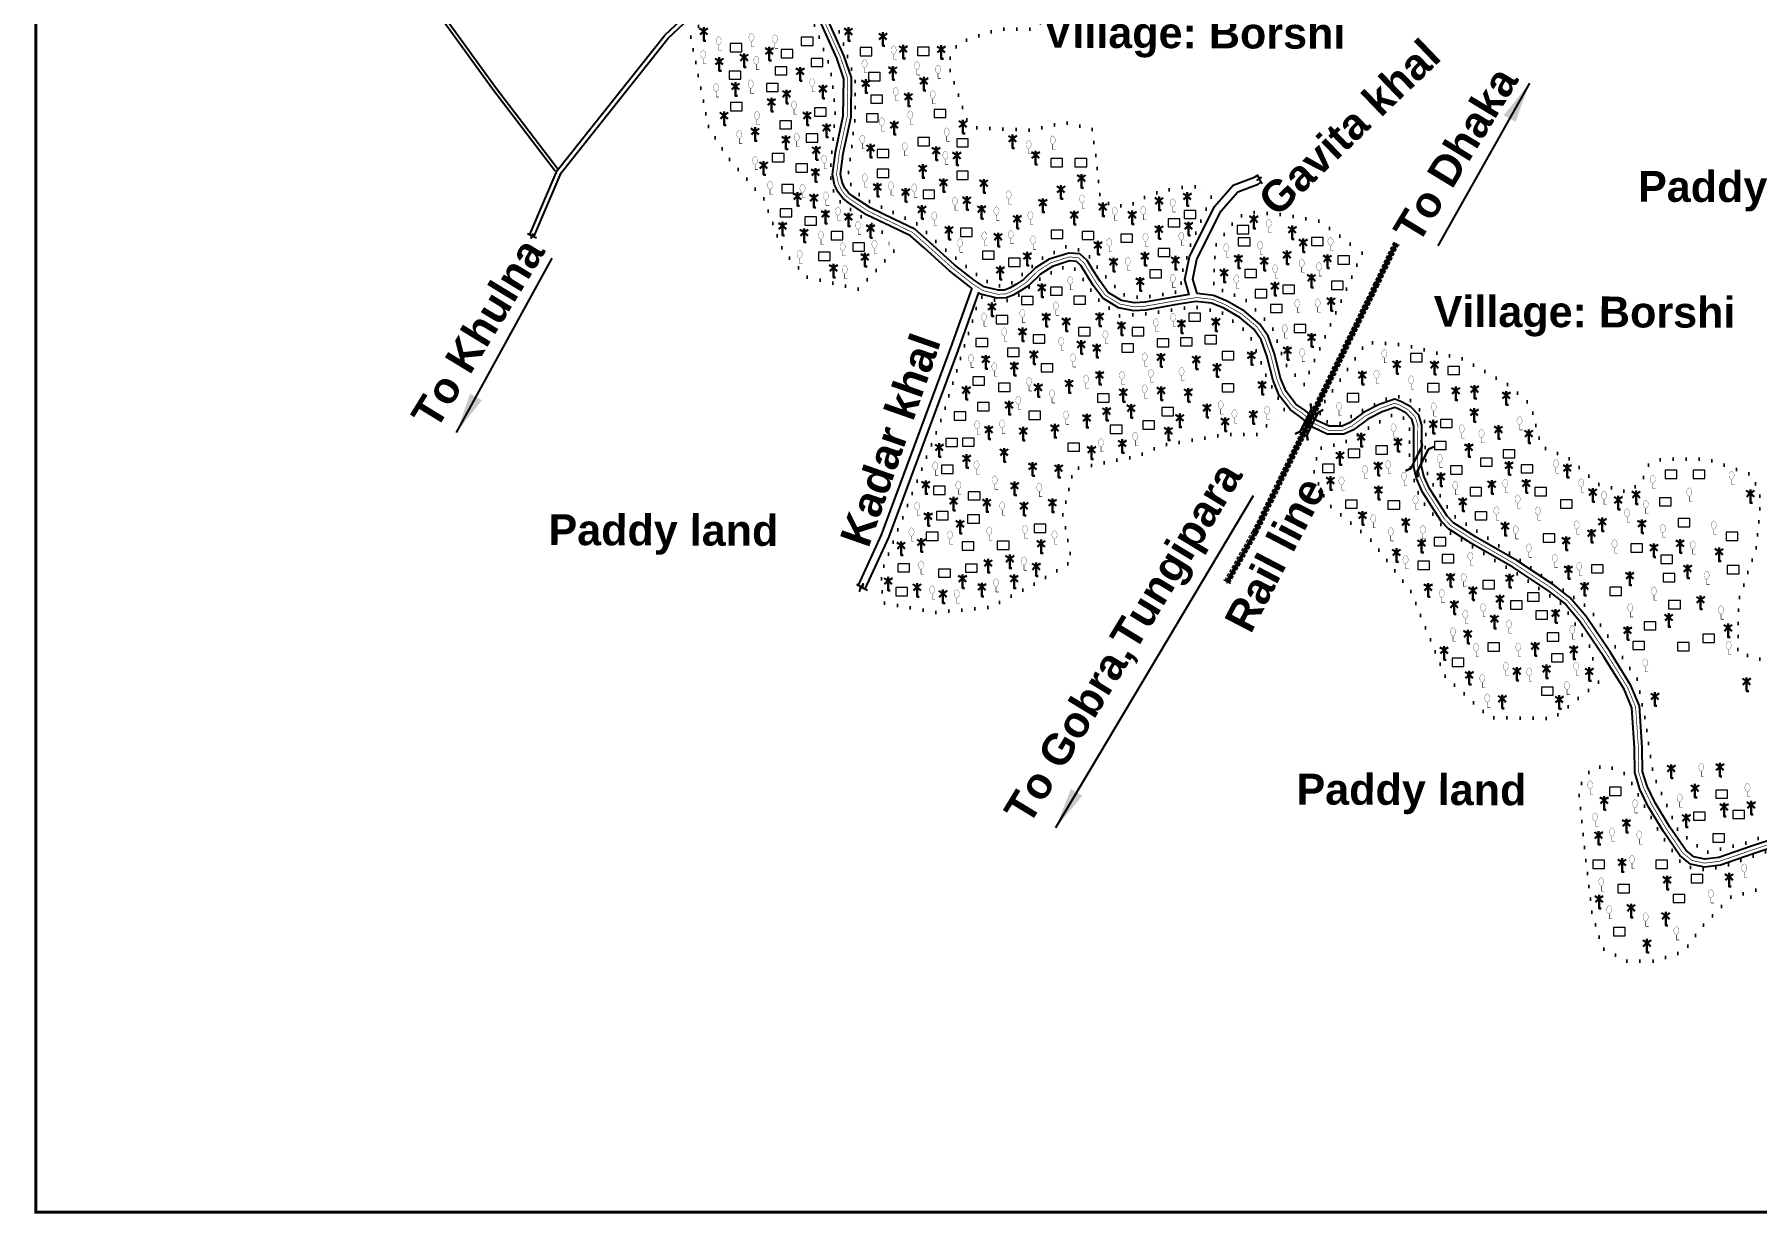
# Model space of a CAD drawing. Header units: millimetres. Extents: x 103 to 27816, y -170541 to -48.
# Drawn here: x 22781 to 25425, y -170541 to -168730 of the extents above; entities that cross this region are included whole.
import ezdxf

# ---------------------------------------------------------------- set-up
doc = ezdxf.new("R2010")
doc.units = ezdxf.units.MM
doc.header["$MEASUREMENT"] = 0
for name, pattern in [('CENTERX2', [4, 2.5, -0.5, 0.5, -0.5]), ('DASHED2', [0.375, 0.25, -0.125]), ('DOT2', [0.125, 0, -0.125]), ('HIDDENX2', [0.75, 0.5, -0.25])]:
    doc.linetypes.add(name, pattern=pattern)
for name, color, linetype in [('boundary', 7, 'Continuous'), ('Home Stead', 151, 'Continuous'), ('Khal', 4, 'Continuous'), ('TEXT', 5, 'Continuous'), ('Trees', 77, 'Continuous')]:
    doc.layers.add(name, color=color, linetype=linetype)
for name, color, linetype, lineweight in [('Bridge or Culvert', 7, 'Continuous', 25), ('Earthan Road', 7, 'DASHED2', 9), ('HOUSE', 144, 'Continuous', 18), ('PUCCA ROAD', 1, 'Continuous', 30), ('Rail Line', 14, 'TRACKS', 35)]:
    doc.layers.add(name, color=color, linetype=linetype, lineweight=lineweight)
doc.styles.get("Standard").update_dxf_attribs({"font": 'arial.ttf'})
doc.styles.add('sum', font='arialbd.ttf')
doc.linetypes.add('TRACKS', pattern='A,0.15,[130,ltypeshp.shx,S=0.25,R=0,X=0,Y=0],0.15', length=0.3)
doc.dimstyles.get("Standard").update_dxf_attribs({"dimtxt": 0.18, "dimasz": 0.18, "dimexe": 0.18, "dimexo": 0.0625, "dimgap": 0.09, "dimtad": 0, "dimtih": 1, "dimtoh": 1, "dimdec": 4, "dimzin": 0, "dimdsep": 46, "dimtxsty": 'Standard', "dimblk": 'DATUMBLANK', "dimcen": 0.09, "dimadec": 0, "dimazin": 0, "dimtfac": 1, "dimtdec": 4, "dimtofl": 0, "dimtmove": 0, "dimatfit": 3, "dimfxl": 1, "dimtolj": 1, "dimtzin": 0, "dimarcsym": 0})

# ---------------------------------------------------------------- blocks, each defined once
blk = doc.blocks.new('A$C7FEE66E4')
at = {"layer": 'Trees', "linetype": 'Continuous', "const_width": 0.000142}
blk.add_lwpolyline([(0, 0.00001, 0.606435), (0, 0.00493, 0.606435)], format="xyb", close=True, dxfattribs=at)
at = {"layer": 'Trees', "linetype": 'Continuous', "const_width": 0.000252}
for points in [[(0, 0.00001), (0, -0.00287)], [(0, -0.00287), (0.00172, -0.00287)]]:
    blk.add_lwpolyline(points, dxfattribs=at)
blk = doc.blocks.new('A$C01DB3217')
at = {"layer": 'Trees', "color": 1, "lineweight": 30}
blk.add_lwpolyline([(0, 0.0028), (0, -0.0071), (0.0015, -0.0071)], dxfattribs=at)
for centre, start, end in [((-0.012, -0.0154), 41.2491, 62.6782), ((0.012, -0.0154), 117.3218, 138.7509)]:
    blk.add_arc(centre, 0.0195, start, end, dxfattribs=at)
blk = doc.blocks.new('_DatumBlank')
at = {"color": 0, "linetype": 'ByBlock', "lineweight": -2}
for p, q in [((0, 0.577), (-1, 0)), ((0, -0.577), (0, 0.577)), ((-1, 0), (0, -0.577))]:
    blk.add_line(p, q, dxfattribs=at)
blk = doc.blocks.new('A$C3B865840')
at = {"layer": 'Bridge or Culvert', "color": 7, "linetype": 'Continuous', "lineweight": 30}
for points in [[(0, 43.6), (13.8, 33.1), (91.3, 33.3), (105, 44.2)], [(0.2, 0), (13.9, 10.6), (91.4, 10.9), (105.2, 0.2)]]:
    blk.add_lwpolyline(points, dxfattribs=at)

msp = doc.modelspace()

# ---------------------------------------------------------------- linework, layer by layer
at = {"layer": 'boundary', "color": 0, "const_width": 4.59}
msp.add_lwpolyline([(22783, -166952.8), (27813.3, -166952.8), (27813.3, -170538.5), (22783, -170538.5), (22783, -166952.8)], dxfattribs=at)
at = {"layer": 'Earthan Road', "color": 7, "linetype": 'HIDDENX2', "ltscale": 10}
for points in [[(24608.8, -169568.8), (24651.5, -169493.1), (24837.1, -169114.4), (24868, -169049.9)], [(24615.8, -169572.8), (24658.6, -169496.8), (24844.3, -169117.9), (24875.2, -169053.5)], [(24867.3, -169049.6), (24871.4, -169051.5), (24871.2, -169052.7), (24872.1, -169050.9), (24872, -169052), (24876.6, -169054.1)], [(24606.6, -169567.6), (24612.2, -169570.7), (24611.7, -169572.8), (24613.5, -169569.7), (24613.1, -169571.3), (24617.5, -169573.7)]]:
    msp.add_lwpolyline(points, dxfattribs=at)
at = {"layer": 'Home Stead', "color": 7, "linetype": 'DOT2', "lineweight": 50, "ltscale": 159.474072, "flags": 128}
for points in [[(24587.7, -168980.5), (24556, -169054.6), (24541.7, -169101), (24541.7, -169122.9), (24528.3, -169127.8), (24479.2, -169134.9), (24450.9, -169129.8), (24416.4, -169092.4), (24398.9, -169069.4), (24384.8, -169061.1), (24364.2, -169056.4), (24327.2, -169074.9), (24303.3, -169094.3), (24280.5, -169112.9), (24261.1, -169116.6), (24237.5, -169107.3), (24174.8, -169057.4), (24135.3, -169020.5), (24052.2, -168982), (24029.5, -168954.8), (24040.8, -168860.9), (24040.8, -168800.6), (24018.2, -168730.9), (23961.4, -168583.7), (23959.9, -168558), (23987.6, -168535.9), (24049.5, -168491.2), (24103.4, -168471.8), (24177.4, -168461.8), (24230, -168483.1), (24269.5, -168510), (24291.5, -168533.2), (24317.8, -168570.8), (24339.8, -168629.1), (24348.6, -168690.3), (24315.5, -168722.4), (24261.4, -168722.4), (24199.2, -168743.4), (24183.2, -168774.5), (24195.2, -168810.6), (24212.3, -168861.7), (24227.3, -168873.7), (24311.5, -168877.7), (24361.7, -168865.7), (24404.8, -168875.7), (24411.8, -168926.8), (24417.3, -168979.7), (24434.9, -168993.7), (24462.3, -168993.7), (24491.8, -168976.9), (24534, -168966.3), (24573.4, -168963.5), (24587.7, -168980.5)], [(24100.3, -169063.3), (24046.4, -169121.5), (23966.9, -169103), (23929.8, -169062.4), (23900.7, -168983), (23844.2, -168917.7), (23815.9, -168872.7), (23797.3, -168780), (23788.5, -168734.1), (23825.3, -168685), (23898.3, -168611.3), (23923.6, -168590), (23933.3, -168591.8), (23954, -168648), (24003.3, -168783), (24010.7, -168848.3), (24003.8, -168930.3), (24003.8, -168964), (24018.7, -168989), (24081.1, -169031.8), (24100.3, -169063.3)], [(24819.8, -169066.5), (24754.4, -169213.3), (24730.2, -169268.2), (24702.2, -169237.7), (24680.8, -169178.8), (24638.7, -169136), (24591.7, -169118.7), (24593.7, -169055.8), (24628, -169011), (24652.4, -169003.7), (24697.2, -169007), (24755.2, -169017.6), (24819.8, -169066.5)], [(24700, -169306.5), (24673.3, -169257.3), (24646, -169189.5), (24602.9, -169156.7), (24560.5, -169148.8), (24483.2, -169160.2), (24446.3, -169162.3), (24412.4, -169136.1), (24387.6, -169102), (24376.1, -169087.8), (24355, -169089.4), (24323.8, -169106.8), (24287.2, -169134.6), (24267.6, -169141), (24253.8, -169138.2), (24234.8, -169133.9), (24230.1, -169141.4), (24174.5, -169318.6), (24081.3, -169556), (24083, -169603.3), (24163.9, -169617.9), (24248.2, -169610.2), (24323.1, -169570.6), (24373.8, -169539.7), (24360.1, -169468.3), (24376.4, -169397.8), (24440.1, -169384.9), (24476.7, -169377.5), (24510.7, -169361.7), (24610.5, -169344.5), (24658.7, -169344.5), (24700, -169306.5)], [(25766.5, -169761.2), (25773.5, -169851.9), (25764, -169865.5), (25691.9, -169869.2), (25552.7, -169919.7), (25405.3, -169973.2), (25347.8, -169986.8), (25305.3, -169954.4), (25266.7, -169867.9), (25254, -169782), (25242.2, -169721.3), (25168.6, -169611.8), (25015.2, -169505.7), (24959, -169469.1), (24920.3, -169409.4), (24915.9, -169369), (24917.9, -169334.8), (24912.7, -169314), (24902.7, -169300), (24886.3, -169286.7), (24864.5, -169286.7), (24807.4, -169313.9), (24785.6, -169327.8), (24767.3, -169326.3), (24753.4, -169317), (24759.5, -169298.3), (24826.6, -169203.2), (24882.3, -169206.7), (24934.5, -169219.8), (24974, -169228.6), (25044.5, -169269), (25078.2, -169299.3), (25095, -169363.6), (25135.5, -169380.3), (25182, -169421.2), (25227.1, -169433), (25248.8, -169418.1), (25259.3, -169391.6), (25279.7, -169382.3), (25316.2, -169382.3), (25348.3, -169382.3), (25418.8, -169407), (25431.8, -169443.5), (25424.9, -169518.1), (25397.8, -169599.1), (25396.4, -169679.3), (25446.2, -169694.8), (25506, -169694.8), (25576.7, -169722), (25689.4, -169745.3), (25766.5, -169761.2)], [(25182.7, -169725.1), (25113.1, -169780.8), (25015.6, -169779.4), (24947.3, -169716.7), (24894.4, -169585.9), (24830.4, -169503.8), (24766.3, -169450.9), (24745.4, -169403.6), (24752, -169367), (24791.8, -169357.2), (24837.8, -169330), (24866.3, -169314.7), (24880.8, -169316.8), (24892.5, -169332.1), (24892.3, -169393.6), (24908.9, -169443.5), (24946.8, -169490.7), (24997.5, -169522.3), (25059.1, -169559.6), (25127.5, -169605.7), (25168.8, -169670.4), (25182.7, -169725.1)], [(25830.6, -170172.4), (25795, -170122.3), (25769.5, -170061.8), (25758, -169937), (25765.4, -169899.1), (25764, -169891.8), (25757.1, -169890), (25698.2, -169890.1), (25663.2, -169898.7), (25557, -169944.2), (25454.5, -169980.2), (25373.4, -170008.7), (25337, -170013.4), (25312, -170005.9), (25277.5, -169958.3), (25242.2, -169895.5), (25226.4, -169867.3), (25195.1, -169853.1), (25171.1, -169858.9), (25151.8, -169887.6), (25161.6, -169983.7), (25172.6, -170080.1), (25188.6, -170133.5), (25225.5, -170153.3), (25267.4, -170153.3), (25314.2, -170138.4), (25340.1, -170101.6), (25385.3, -170055.3), (25518.7, -170017.3), (25628.3, -169978.7), (25669.1, -169977.6), (25693.9, -170001.9), (25717.7, -170075.3), (25735.4, -170139.2), (25761.3, -170179.4), (25777.2, -170189.3), (25792.7, -170187.7), (25830.6, -170172.4)]]:
    msp.add_lwpolyline(points, dxfattribs=at)
at = {"layer": 'HOUSE'}
for points in [[(23849, -168757.1), (23866.9, -168757.1), (23866.9, -168744.5), (23849, -168744.5), (23849, -168757.1)], [(23958.3, -168747.3), (23976.3, -168747.3), (23976.3, -168734.7), (23958.3, -168734.7), (23958.3, -168747.3)], [(24048.8, -168763.3), (24066.7, -168763.3), (24066.7, -168750.7), (24048.8, -168750.7), (24048.8, -168763.3)], [(24136.6, -168762.7), (24154.5, -168762.7), (24154.5, -168750.1), (24136.6, -168750.1), (24136.6, -168762.7)], [(23927.4, -168766.1), (23945.3, -168766.1), (23945.3, -168753.6), (23927.4, -168753.6), (23927.4, -168766.1)], [(23973.4, -168779.7), (23991.4, -168779.7), (23991.4, -168767.2), (23973.4, -168767.2), (23973.4, -168779.7)], [(23847.5, -168799.3), (23865.4, -168799.3), (23865.4, -168786.8), (23847.5, -168786.8), (23847.5, -168799.3)], [(23918.4, -168792.5), (23936.3, -168792.5), (23936.3, -168780), (23918.4, -168780), (23918.4, -168792.5)], [(24061.6, -168801.6), (24079.5, -168801.6), (24079.5, -168789.1), (24061.6, -168789.1), (24061.6, -168801.6)], [(23904.8, -168818.2), (23922.7, -168818.2), (23922.7, -168805.6), (23904.8, -168805.6), (23904.8, -168818.2)], [(24065, -168836.2), (24082.9, -168836.2), (24082.9, -168823.7), (24065, -168823.7), (24065, -168836.2)], [(23849.7, -168847.5), (23867.7, -168847.5), (23867.7, -168835), (23849.7, -168835), (23849.7, -168847.5)], [(23978.7, -168855.8), (23996.6, -168855.8), (23996.6, -168843.3), (23978.7, -168843.3), (23978.7, -168855.8)], [(24058.6, -168864.7), (24076.5, -168864.7), (24076.5, -168852.2), (24058.6, -168852.2), (24058.6, -168864.7)], [(24162.2, -168858.2), (24180.2, -168858.2), (24180.2, -168845.7), (24162.2, -168845.7), (24162.2, -168858.2)], [(23925.1, -168875.4), (23943.1, -168875.4), (23943.1, -168862.9), (23925.1, -168862.9), (23925.1, -168875.4)], [(23965.9, -168895.8), (23983.8, -168895.8), (23983.8, -168883.2), (23965.9, -168883.2), (23965.9, -168895.8)], [(24074.7, -168919.6), (24092.6, -168919.6), (24092.6, -168907), (24074.7, -168907), (24074.7, -168919.6)], [(24137.3, -168901.3), (24155.2, -168901.3), (24155.2, -168888.8), (24137.3, -168888.8), (24137.3, -168901.3)], [(24196.9, -168903.2), (24214.8, -168903.2), (24214.8, -168890.6), (24196.9, -168890.6), (24196.9, -168903.2)], [(23913.8, -168925.9), (23931.8, -168925.9), (23931.8, -168913.4), (23913.8, -168913.4), (23913.8, -168925.9)], [(23950, -168941.8), (23968, -168941.8), (23968, -168929.2), (23950, -168929.2), (23950, -168941.8)], [(24341.5, -168933.5), (24359.5, -168933.5), (24359.5, -168921), (24341.5, -168921), (24341.5, -168933.5)], [(24378.6, -168933.5), (24396.6, -168933.5), (24396.6, -168921), (24378.6, -168921), (24378.6, -168933.5)], [(23928.2, -168973.4), (23946.1, -168973.4), (23946.1, -168960.9), (23928.2, -168960.9), (23928.2, -168973.4)], [(24074.7, -168949.9), (24092.6, -168949.9), (24092.6, -168937.4), (24074.7, -168937.4), (24074.7, -168949.9)], [(24196.9, -168953), (24214.8, -168953), (24214.8, -168940.4), (24196.9, -168940.4), (24196.9, -168953)], [(24145.2, -168982.1), (24163.1, -168982.1), (24163.1, -168969.6), (24145.2, -168969.6), (24145.2, -168982.1)], [(23925.9, -169010.6), (23943.8, -169010.6), (23943.8, -168998.1), (23925.9, -168998.1), (23925.9, -169010.6)], [(23963.6, -169023.2), (23981.6, -169023.2), (23981.6, -169010.6), (23963.6, -169010.6), (23963.6, -169023.2)], [(24521.5, -169025.9), (24539.4, -169025.9), (24539.4, -169013.3), (24521.5, -169013.3), (24521.5, -169025.9)], [(24546.4, -169013.1), (24564.3, -169013.1), (24564.3, -169000.6), (24546.4, -169000.6), (24546.4, -169013.1)], [(24004.4, -169045.8), (24022.3, -169045.8), (24022.3, -169033.2), (24004.4, -169033.2), (24004.4, -169045.8)], [(24203, -169040.5), (24220.9, -169040.5), (24220.9, -169027.9), (24203, -169027.9), (24203, -169040.5)], [(24342.2, -169043.5), (24360.1, -169043.5), (24360.1, -169030.9), (24342.2, -169030.9), (24342.2, -169043.5)], [(24389.6, -169045.3), (24407.5, -169045.3), (24407.5, -169032.8), (24389.6, -169032.8), (24389.6, -169045.3)], [(24449.1, -169049.6), (24467.1, -169049.6), (24467.1, -169037), (24449.1, -169037), (24449.1, -169049.6)], [(24627.7, -169036.5), (24645.6, -169036.5), (24645.6, -169023.9), (24627.7, -169023.9), (24627.7, -169036.5)], [(23984.7, -169077.5), (24002.7, -169077.5), (24002.7, -169064.9), (23984.7, -169064.9), (23984.7, -169077.5)], [(24037.5, -169063.1), (24055.5, -169063.1), (24055.5, -169050.6), (24037.5, -169050.6), (24037.5, -169063.1)], [(24236.4, -169075.7), (24254.3, -169075.7), (24254.3, -169063.1), (24236.4, -169063.1), (24236.4, -169075.7)], [(24506.3, -169071.4), (24524.2, -169071.4), (24524.2, -169058.9), (24506.3, -169058.9), (24506.3, -169071.4)], [(24629.4, -169055), (24647.4, -169055), (24647.4, -169042.5), (24629.4, -169042.5), (24629.4, -169055)], [(24741.8, -169054.6), (24759.8, -169054.6), (24759.8, -169042), (24741.8, -169042), (24741.8, -169054.6)], [(24276.5, -169086.6), (24294.4, -169086.6), (24294.4, -169074.1), (24276.5, -169074.1), (24276.5, -169086.6)], [(24493.5, -169104.2), (24511.4, -169104.2), (24511.4, -169091.7), (24493.5, -169091.7), (24493.5, -169104.2)], [(24639.2, -169103.7), (24657.1, -169103.7), (24657.1, -169091.1), (24639.2, -169091.1), (24639.2, -169103.7)], [(24782.1, -169082.9), (24800, -169082.9), (24800, -169070.3), (24782.1, -169070.3), (24782.1, -169082.9)], [(24341.1, -169130.8), (24359, -169130.8), (24359, -169118.3), (24341.1, -169118.3), (24341.1, -169130.8)], [(24697.6, -169128), (24715.5, -169128), (24715.5, -169115.5), (24697.6, -169115.5), (24697.6, -169128)], [(24772.4, -169121.8), (24790.3, -169121.8), (24790.3, -169109.3), (24772.4, -169109.3), (24772.4, -169121.8)], [(24296.6, -169145.3), (24314.5, -169145.3), (24314.5, -169132.7), (24296.6, -169132.7), (24296.6, -169145.3)], [(24376.7, -169144.7), (24394.6, -169144.7), (24394.6, -169132.2), (24376.7, -169132.2), (24376.7, -169144.7)], [(24655.1, -169134.6), (24673, -169134.6), (24673, -169122.1), (24655.1, -169122.1), (24655.1, -169134.6)], [(24679, -169157.6), (24696.9, -169157.6), (24696.9, -169145.1), (24679, -169145.1), (24679, -169157.6)], [(24257.7, -169174.7), (24275.6, -169174.7), (24275.6, -169162.2), (24257.7, -169162.2), (24257.7, -169174.7)], [(24553.5, -169170.8), (24571.5, -169170.8), (24571.5, -169158.3), (24553.5, -169158.3), (24553.5, -169170.8)], [(24226.5, -169209.7), (24244.5, -169209.7), (24244.5, -169197.2), (24226.5, -169197.2), (24226.5, -169209.7)], [(24314.4, -169204.2), (24332.3, -169204.2), (24332.3, -169191.6), (24314.4, -169191.6), (24314.4, -169204.2)], [(24383.9, -169193.1), (24401.8, -169193.1), (24401.8, -169180.5), (24383.9, -169180.5), (24383.9, -169193.1)], [(24466.2, -169193.1), (24484.1, -169193.1), (24484.1, -169180.5), (24466.2, -169180.5), (24466.2, -169193.1)], [(24504.6, -169210.3), (24522.5, -169210.3), (24522.5, -169197.7), (24504.6, -169197.7), (24504.6, -169210.3)], [(24540.7, -169208.6), (24558.7, -169208.6), (24558.7, -169196.1), (24540.7, -169196.1), (24540.7, -169208.6)], [(24578, -169205.3), (24595.9, -169205.3), (24595.9, -169192.7), (24578, -169192.7), (24578, -169205.3)], [(24715.3, -169188.2), (24733.2, -169188.2), (24733.2, -169175.6), (24715.3, -169175.6), (24715.3, -169188.2)], [(24274.9, -169224.8), (24292.8, -169224.8), (24292.8, -169212.2), (24274.9, -169212.2), (24274.9, -169224.8)], [(24450.6, -169218.1), (24468.6, -169218.1), (24468.6, -169205.5), (24450.6, -169205.5), (24450.6, -169218.1)], [(24604.7, -169229.8), (24622.6, -169229.8), (24622.6, -169217.2), (24604.7, -169217.2), (24604.7, -169229.8)], [(24893.8, -169233), (24911.7, -169233), (24911.7, -169220.5), (24893.8, -169220.5), (24893.8, -169233)], [(24326.6, -169248.6), (24344.6, -169248.6), (24344.6, -169236.1), (24326.6, -169236.1), (24326.6, -169248.6)], [(24951.3, -169252.8), (24969.2, -169252.8), (24969.2, -169240.3), (24951.3, -169240.3), (24951.3, -169252.8)], [(24221.5, -169268.7), (24239.5, -169268.7), (24239.5, -169256.1), (24221.5, -169256.1), (24221.5, -169268.7)], [(24261, -169278.7), (24278.9, -169278.7), (24278.9, -169266.1), (24261, -169266.1), (24261, -169278.7)], [(24604.7, -169279.2), (24622.6, -169279.2), (24622.6, -169266.7), (24604.7, -169266.7), (24604.7, -169279.2)], [(24920, -169279), (24937.9, -169279), (24937.9, -169266.5), (24920, -169266.5), (24920, -169279)], [(24228.8, -169308.1), (24246.7, -169308.1), (24246.7, -169295.6), (24228.8, -169295.6), (24228.8, -169308.1)], [(24413.4, -169294.8), (24431.3, -169294.8), (24431.3, -169282.2), (24413.4, -169282.2), (24413.4, -169294.8)], [(24511.8, -169315.9), (24529.7, -169315.9), (24529.7, -169303.3), (24511.8, -169303.3), (24511.8, -169315.9)], [(24796.6, -169294.4), (24814.5, -169294.4), (24814.5, -169281.8), (24796.6, -169281.8), (24796.6, -169294.4)], [(24193.2, -169322.6), (24211.1, -169322.6), (24211.1, -169310), (24193.2, -169310), (24193.2, -169322.6)], [(24307.7, -169321.4), (24325.7, -169321.4), (24325.7, -169308.9), (24307.7, -169308.9), (24307.7, -169321.4)], [(24432.8, -169343.1), (24450.8, -169343.1), (24450.8, -169330.6), (24432.8, -169330.6), (24432.8, -169343.1)], [(24482.9, -169336.5), (24500.8, -169336.5), (24500.8, -169323.9), (24482.9, -169323.9), (24482.9, -169336.5)], [(24939.8, -169334), (24957.7, -169334), (24957.7, -169321.4), (24939.8, -169321.4), (24939.8, -169334)], [(24180.4, -169363.3), (24198.3, -169363.3), (24198.3, -169350.8), (24180.4, -169350.8), (24180.4, -169363.3)], [(24205.9, -169362.8), (24223.9, -169362.8), (24223.9, -169350.2), (24205.9, -169350.2), (24205.9, -169362.8)], [(24367.8, -169370.4), (24385.7, -169370.4), (24385.7, -169357.8), (24367.8, -169357.8), (24367.8, -169370.4)], [(24930.8, -169367.8), (24948.8, -169367.8), (24948.8, -169355.3), (24930.8, -169355.3), (24930.8, -169367.8)], [(24797.9, -169380), (24815.8, -169380), (24815.8, -169367.4), (24797.9, -169367.4), (24797.9, -169380)], [(24840.7, -169374.9), (24858.6, -169374.9), (24858.6, -169362.3), (24840.7, -169362.3), (24840.7, -169374.9)], [(25001.2, -169393.4), (25019.1, -169393.4), (25019.1, -169380.8), (25001.2, -169380.8), (25001.2, -169393.4)], [(25036.3, -169380.6), (25054.3, -169380.6), (25054.3, -169368.1), (25036.3, -169368.1), (25036.3, -169380.6)], [(24173.7, -169404.4), (24191.6, -169404.4), (24191.6, -169391.9), (24173.7, -169391.9), (24173.7, -169404.4)], [(24758.9, -169403), (24776.8, -169403), (24776.8, -169390.4), (24758.9, -169390.4), (24758.9, -169403)], [(24955.1, -169405.5), (24973.1, -169405.5), (24973.1, -169393), (24955.1, -169393), (24955.1, -169405.5)], [(25063.8, -169403.6), (25081.8, -169403.6), (25081.8, -169391.1), (25063.8, -169391.1), (25063.8, -169403.6)], [(25285.1, -169412.1), (25303, -169412.1), (25303, -169399.5), (25285.1, -169399.5), (25285.1, -169412.1)], [(25327.9, -169412.1), (25345.8, -169412.1), (25345.8, -169399.5), (25327.9, -169399.5), (25327.9, -169412.1)], [(24161.5, -169436.7), (24179.4, -169436.7), (24179.4, -169424.1), (24161.5, -169424.1), (24161.5, -169436.7)], [(24214.8, -169445), (24232.8, -169445), (24232.8, -169432.5), (24214.8, -169432.5), (24214.8, -169445)], [(24985.2, -169438.8), (25003.1, -169438.8), (25003.1, -169426.2), (24985.2, -169426.2), (24985.2, -169438.8)], [(25084.9, -169438.8), (25102.9, -169438.8), (25102.9, -169426.2), (25084.9, -169426.2), (25084.9, -169438.8)], [(24165.9, -169475.6), (24183.8, -169475.6), (24183.8, -169463), (24165.9, -169463), (24165.9, -169475.6)], [(24794, -169457.9), (24812, -169457.9), (24812, -169445.4), (24794, -169445.4), (24794, -169457.9)], [(24859.2, -169459.2), (24877.2, -169459.2), (24877.2, -169446.6), (24859.2, -169446.6), (24859.2, -169459.2)], [(24992.9, -169475.8), (25010.8, -169475.8), (25010.8, -169463.3), (24992.9, -169463.3), (24992.9, -169475.8)], [(25124, -169457.6), (25141.9, -169457.6), (25141.9, -169445), (25124, -169445), (25124, -169457.6)], [(25276.1, -169454.2), (25294.1, -169454.2), (25294.1, -169441.7), (25276.1, -169441.7), (25276.1, -169454.2)], [(24213.7, -169480.6), (24231.7, -169480.6), (24231.7, -169468), (24213.7, -169468), (24213.7, -169480.6)], [(24316.1, -169495), (24334, -169495), (24334, -169482.5), (24316.1, -169482.5), (24316.1, -169495)], [(25304.9, -169486.2), (25322.8, -169486.2), (25322.8, -169473.6), (25304.9, -169473.6), (25304.9, -169486.2)], [(24150.3, -169507.3), (24168.3, -169507.3), (24168.3, -169494.7), (24150.3, -169494.7), (24150.3, -169507.3)], [(24205.4, -169522.3), (24223.3, -169522.3), (24223.3, -169509.7), (24205.4, -169509.7), (24205.4, -169522.3)], [(24259.3, -169521.1), (24277.3, -169521.1), (24277.3, -169508.6), (24259.3, -169508.6), (24259.3, -169521.1)], [(24930.2, -169515.4), (24948.1, -169515.4), (24948.1, -169502.9), (24930.2, -169502.9), (24930.2, -169515.4)], [(25097.8, -169510), (25115.7, -169510), (25115.7, -169497.4), (25097.8, -169497.4), (25097.8, -169510)], [(25232, -169525.3), (25250, -169525.3), (25250, -169512.8), (25232, -169512.8), (25232, -169525.3)], [(25378.4, -169507.3), (25396.3, -169507.3), (25396.3, -169494.7), (25378.4, -169494.7), (25378.4, -169507.3)], [(24106.4, -169555.6), (24124.3, -169555.6), (24124.3, -169543), (24106.4, -169543), (24106.4, -169555.6)], [(24210.4, -169556.2), (24228.3, -169556.2), (24228.3, -169543.6), (24210.4, -169543.6), (24210.4, -169556.2)], [(24905.3, -169551.8), (24923.2, -169551.8), (24923.2, -169539.3), (24905.3, -169539.3), (24905.3, -169551.8)], [(24942.4, -169541.6), (24960.3, -169541.6), (24960.3, -169529.1), (24942.4, -169529.1), (24942.4, -169541.6)], [(25278.1, -169542.6), (25296, -169542.6), (25296, -169530), (25278.1, -169530), (25278.1, -169542.6)], [(24169.2, -169563.9), (24187.2, -169563.9), (24187.2, -169551.4), (24169.2, -169551.4), (24169.2, -169563.9)], [(25005.1, -169581.4), (25023, -169581.4), (25023, -169568.8), (25005.1, -169568.8), (25005.1, -169581.4)], [(25171.9, -169557.3), (25189.9, -169557.3), (25189.9, -169544.7), (25171.9, -169544.7), (25171.9, -169557.3)], [(25281.9, -169570.7), (25299.8, -169570.7), (25299.8, -169558.1), (25281.9, -169558.1), (25281.9, -169570.7)], [(25380.3, -169558.4), (25398.3, -169558.4), (25398.3, -169545.8), (25380.3, -169545.8), (25380.3, -169558.4)], [(24103.6, -169592.3), (24121.6, -169592.3), (24121.6, -169579.7), (24103.6, -169579.7), (24103.6, -169592.3)], [(25073.5, -169600.5), (25091.4, -169600.5), (25091.4, -169588), (25073.5, -169588), (25073.5, -169600.5)], [(25200.1, -169591.8), (25218, -169591.8), (25218, -169579.2), (25200.1, -169579.2), (25200.1, -169591.8)], [(25047.2, -169612.7), (25065.2, -169612.7), (25065.2, -169600.1), (25047.2, -169600.1), (25047.2, -169612.7)], [(25086.2, -169628), (25104.2, -169628), (25104.2, -169615.5), (25086.2, -169615.5), (25086.2, -169628)], [(25290.2, -169612.2), (25308.2, -169612.2), (25308.2, -169599.7), (25290.2, -169599.7), (25290.2, -169612.2)], [(25103.5, -169661.9), (25121.4, -169661.9), (25121.4, -169649.3), (25103.5, -169649.3), (25103.5, -169661.9)], [(25252.5, -169644.8), (25270.4, -169644.8), (25270.4, -169632.2), (25252.5, -169632.2), (25252.5, -169644.8)], [(25012.7, -169677.2), (25030.7, -169677.2), (25030.7, -169664.7), (25012.7, -169664.7), (25012.7, -169677.2)], [(25235.2, -169674.8), (25253.2, -169674.8), (25253.2, -169662.3), (25235.2, -169662.3), (25235.2, -169674.8)], [(25303.6, -169676.7), (25321.6, -169676.7), (25321.6, -169664.2), (25303.6, -169664.2), (25303.6, -169676.7)], [(25342.6, -169664), (25360.6, -169664), (25360.6, -169651.4), (25342.6, -169651.4), (25342.6, -169664)], [(24957.7, -169700.8), (24975.7, -169700.8), (24975.7, -169688.3), (24957.7, -169688.3), (24957.7, -169700.8)], [(25110.5, -169693.8), (25128.5, -169693.8), (25128.5, -169681.3), (25110.5, -169681.3), (25110.5, -169693.8)], [(25095.2, -169744.9), (25113.1, -169744.9), (25113.1, -169732.4), (25095.2, -169732.4), (25095.2, -169744.9)], [(25199.3, -169898.7), (25217.3, -169898.7), (25217.3, -169886.2), (25199.3, -169886.2), (25199.3, -169898.7)], [(25362.6, -169903.1), (25380.5, -169903.1), (25380.5, -169890.6), (25362.6, -169890.6), (25362.6, -169903.1)], [(25328.5, -169936.9), (25346.5, -169936.9), (25346.5, -169924.3), (25328.5, -169924.3), (25328.5, -169936.9)], [(25388.8, -169934.5), (25406.7, -169934.5), (25406.7, -169921.9), (25388.8, -169921.9), (25388.8, -169934.5)], [(25358.1, -169970.4), (25376, -169970.4), (25376, -169957.9), (25358.1, -169957.9), (25358.1, -169970.4)], [(25173.9, -170011.1), (25191.8, -170011.1), (25191.8, -169998.5), (25173.9, -169998.5), (25173.9, -170011.1)], [(25270.6, -170011.1), (25288.5, -170011.1), (25288.5, -169998.5), (25270.6, -169998.5), (25270.6, -170011.1)], [(25212, -170048.2), (25230, -170048.2), (25230, -170035.6), (25212, -170035.6), (25212, -170048.2)], [(25325, -170032.9), (25342.9, -170032.9), (25342.9, -170020.4), (25325, -170020.4), (25325, -170032.9)], [(25297, -170063.4), (25314.9, -170063.4), (25314.9, -170050.9), (25297, -170050.9), (25297, -170063.4)], [(25205.4, -170114.3), (25223.4, -170114.3), (25223.4, -170101.7), (25205.4, -170101.7), (25205.4, -170114.3)]]:
    msp.add_lwpolyline(points, dxfattribs=at)
at = {"layer": 'Khal', "color": 3, "linetype": 'Continuous'}
for points in [[(24220.3, -169120), (24216.7, -169117.6), (24186, -169093.2), (24147, -169058.2), (24125.8, -169039.5), (24095.2, -169024.7), (24058.6, -169007.3), (24030.1, -168988.4), (24021.9, -168981.8), (24015, -168972.5), (24009.5, -168961.2), (24006.4, -168945.6), (24010.6, -168911.4), (24022.8, -168855.5), (24023.5, -168798.7), (24012.7, -168767.1), (23984.5, -168704.6)], [(24554, -169129.8), (24532.9, -169133.2), (24485.6, -169141.7), (24469.9, -169142.6), (24449.8, -169138.7), (24429.4, -169126.4), (24416.6, -169108.9), (24406.5, -169092.8), (24397.1, -169077.3), (24386.1, -169067.5), (24369.1, -169066), (24338.7, -169075.6), (24317.9, -169088.9), (24299.4, -169106.9), (24288.8, -169114), (24278.8, -169119.7), (24270.4, -169123), (24260.5, -169123.3), (24239.1, -169118), (24223.7, -169107.8), (24193.7, -169084), (24155, -169049.2), (24132.5, -169029.4), (24100.3, -169013.8), (24064.5, -168996.8), (24037.1, -168978.7), (24030.6, -168973.5), (24025.3, -168966.3), (24021, -168957.4), (24018.5, -168945.1), (24022.5, -168913.4), (24034.8, -168856.9), (24035.5, -168796.7), (24023.8, -168762.7), (23995.7, -168700)]]:
    msp.add_lwpolyline(points, dxfattribs=at)
at = {"layer": 'Khal', "color": 7, "linetype": 'CENTERX2', "lineweight": 30, "ltscale": 5, "const_width": 1.01}
msp.add_lwpolyline([(25531.9, -169945.3), (25417.9, -169982.8), (25368.6, -169999.9), (25345.4, -170002.8), (25326.3, -169998.8), (25311.9, -169987.2), (25287.2, -169951), (25264.2, -169912.9), (25251.6, -169886.9), (25244.1, -169862.9), (25243.8, -169825.4), (25239.5, -169762.9), (25227, -169732.8), (25195.8, -169682.6), (25158.7, -169627.9), (25134.5, -169599.5), (25109.4, -169579.8), (25054, -169543.4), (24990.7, -169506.8), (24956.3, -169484.9), (24945.5, -169473.8), (24917.6, -169430.3), (24908.7, -169410.5), (24904.8, -169394), (24905, -169369.4), (24905.1, -169331.1), (24901.2, -169318), (24890.5, -169306.8), (24877.7, -169299.7), (24869.8, -169296.6), (24847.9, -169304.3), (24825.1, -169315.9), (24803.1, -169332.1), (24790, -169338.1), (24767.3, -169338.1), (24747.8, -169328.7), (24728.3, -169312.6), (24713.5, -169302.3), (24697.5, -169281.6), (24688.6, -169260), (24679.1, -169222.3), (24669.8, -169196.5), (24657.8, -169179.1), (24635.3, -169160.1), (24609.6, -169145.4), (24589.6, -169137.1), (24565.4, -169134.4), (24533.9, -169139.2), (24486.3, -169147.7), (24469.5, -169148.7), (24447.6, -169144.4), (24425.2, -169130.9), (24411.6, -169112.3), (24401.4, -169096), (24392.4, -169081.2), (24383.6, -169073.3), (24369.8, -169072), (24341.3, -169081), (24321.6, -169093.6), (24303.2, -169111.6), (24292, -169119.1), (24281.4, -169125.2), (24271.6, -169129), (24259.9, -169129.3), (24236.7, -169123.5), (24220.2, -169112.7), (24189.9, -169088.6), (24151, -169053.7), (24129.1, -169034.4), (24097.8, -169019.2), (24061.6, -169002), (24033.6, -168983.5), (24026.3, -168977.6), (24020.2, -168969.4), (24015.3, -168959.3), (24012.4, -168945.3), (24016.6, -168912.4), (24028.8, -168856.2), (24029.5, -168797.7), (24018.3, -168764.9), (23990.1, -168702.3)], dxfattribs=at)
at = {"layer": 'Khal', "lineweight": 25, "ltscale": 0.1}
for points in [[(24554, -169129.8), (24547.2, -169106.5), (24554.2, -169071.7), (24592.9, -168994.7), (24621.6, -168961.9), (24654.5, -168949.4), (24658.5, -168946.8)], [(24566.1, -169128.4), (24559.6, -169106), (24565.7, -169075.6), (24602.9, -169001.5), (24628.7, -168972.1), (24659.9, -168960.2), (24664.5, -168957.2)], [(24657.7, -168945.6), (24661.5, -168951.2), (24658.6, -168954), (24664.7, -168950.2), (24662.1, -168953.1), (24665.9, -168959.4)], [(24220.3, -169120), (24187.2, -169211.5), (24081, -169498.5), (24045.5, -169576.1)], [(24230.6, -169126.7), (24198.5, -169215.7), (24092.1, -169503), (24056.1, -169581.8)], [(24042.9, -169574.7), (24049.4, -169578.1), (24047.5, -169585.2), (24053.1, -169573.9), (24051.7, -169579.8), (24060, -169583.5)]]:
    msp.add_lwpolyline(points, dxfattribs=at)
at = {"layer": 'Khal', "color": 3, "lineweight": 25, "ltscale": 0.1}
for points in [[(25534, -169950.9), (25419.9, -169988.5), (25370, -170005.8), (25345.2, -170008.9), (25323.6, -170004.4), (25307.5, -169991.3), (25282.2, -169954.3), (25258.9, -169915.8), (25246, -169889.1), (25238.1, -169863.8), (25237.8, -169825.6), (25233.6, -169764.3), (25221.7, -169735.6), (25190.8, -169685.9), (25153.9, -169631.6), (25130.4, -169603.9), (25105.9, -169584.7), (25050.9, -169548.5), (24987.6, -169511.9), (24952.4, -169489.6), (24940.7, -169477.6), (24912.3, -169433.1), (24903, -169412.4), (24898.8, -169394.7), (24899, -169369.4), (24899.1, -169332), (24895.8, -169321.1), (24886.7, -169311.6), (24875.1, -169305.2), (24869.6, -169303), (24850.3, -169309.8), (24828.2, -169321), (24806.2, -169337.3), (24791.4, -169344.1), (24765.9, -169344.1), (24744.5, -169333.8), (24724.6, -169317.4), (24709.3, -169306.7), (24692.2, -169284.6), (24682.9, -169261.9), (24673.3, -169224.1), (24664.4, -169199.3), (24653.3, -169183.2), (24631.9, -169165), (24607, -169150.8), (24588, -169143), (24564.4, -169140.3), (24535, -169145.1), (24487, -169153.6), (24469.1, -169154.7), (24445.4, -169150.1), (24421.1, -169135.4), (24406.7, -169115.7), (24396.3, -169099.1), (24387.8, -169085), (24381.1, -169079.1), (24370.4, -169078.1), (24343.9, -169086.5), (24325.4, -169098.3), (24307, -169116.3), (24295.1, -169124.2), (24283.9, -169130.6), (24272.8, -169134.9), (24259.2, -169135.3), (24234.2, -169129.1), (24230.6, -169126.7)], [(25529.8, -169939.7), (25416, -169977.1), (25367.2, -169994.1), (25345.7, -169996.7), (25328.9, -169993.3), (25316.4, -169983.1), (25292.3, -169947.8), (25269.5, -169910.1), (25257.2, -169884.7), (25250.1, -169861.9), (25249.8, -169825.2), (25245.4, -169761.5), (25232.4, -169730.1), (25200.9, -169679.4), (25163.4, -169624.3), (25138.7, -169595.2), (25112.9, -169574.9), (25057.2, -169538.3), (24993.8, -169501.7), (24960.1, -169480.2), (24950.2, -169470.1), (24922.9, -169427.4), (24914.4, -169408.6), (24910.8, -169393.3), (24911, -169369.5), (24911.1, -169330.2), (24906.5, -169314.9), (24894.2, -169302), (24880.2, -169294.3), (24869.9, -169290.2), (24845.5, -169298.7), (24821.9, -169310.8), (24800, -169326.9), (24788.7, -169332.1), (24768.7, -169332.1), (24751.1, -169323.6), (24731.9, -169307.8), (24717.7, -169297.9), (24702.7, -169278.5), (24694.3, -169258.1), (24684.8, -169220.6), (24675.2, -169193.7), (24662.2, -169175.1), (24638.8, -169155.2), (24612.2, -169140), (24591.1, -169131.3), (24566.1, -169128.4)]]:
    msp.add_lwpolyline(points, dxfattribs=at)
at = {"layer": 'PUCCA ROAD', "lineweight": 25}
for points in [[(23580.4, -168940.3), (23484.6, -168815.1), (23327.5, -168597.3), (23196.9, -168414), (23110.5, -168290.7), (23092.1, -168235.3), (23100.3, -168141.6), (23118.8, -168057.3), (23080.6, -167952), (23066.8, -167869.4), (23005.8, -167762.2), (22928.9, -167660.2)], [(23584.4, -168937.2), (23488.6, -168812.1), (23331.6, -168594.4), (23200.9, -168411.1), (23115, -168288.4), (23097.2, -168234.7), (23105.2, -168142.4), (23124, -168057), (23085.4, -167950.7), (23071.6, -167867.7), (23010, -167759.4), (22933.2, -167657.7)], [(23541.2, -169037.8), (23583.2, -168939.4), (23748.5, -168731.4), (23895.2, -168593.8), (24031.6, -168479.6), (24161.2, -168372.8)], [(23547.5, -169041), (23589.3, -168943), (23753.6, -168736.1), (23899.8, -168599.1), (24036, -168485), (24165.2, -168378.6)], [(23538, -169036.3), (23544.2, -169039.3), (23543.3, -169043.2), (23545.8, -169037), (23545.3, -169040.1), (23551.5, -169042.8)]]:
    msp.add_lwpolyline(points, dxfattribs=at)
at = {"layer": 'Rail Line', "color": 212, "ltscale": 10, "true_color": 0xc529d6}
for points in [[(24611.4, -169570.3), (24654.2, -169494.5), (24839.8, -169115.7), (24870.7, -169051.2)], [(24613.2, -169571.3), (24655.9, -169495.4), (24841.6, -169116.6), (24872.4, -169052.2)]]:
    msp.add_lwpolyline(points, dxfattribs=at)

# ---------------------------------------------------------------- block references
at = {"layer": 'Khal', "lineweight": 25, "ltscale": 0.1, "xscale": 0.5000000000126975, "yscale": 0.500000000003638, "zscale": 0.5, "rotation": 242.8628096002552}
for p in [(24740.5, -169297), (24910.1, -169353.5)]:
    msp.add_blockref('A$C3B865840', p, dxfattribs=at)
at = {"layer": 'Trees', "ltscale": 0.1, "xscale": 2116.853959373475, "yscale": 2116.853959373471, "zscale": 2116.853959373464}
for p in [(23808.4, -168725.2), (24030.6, -168725.4), (23909.2, -168755.4), (24083.6, -168733), (24114.9, -168752.4), (24173.3, -168753), (23832.4, -168771.3), (23870.5, -168765.4), (23857.1, -168809.7), (23956.6, -168786.6), (24057.4, -168805.1), (24098.8, -168784.9), (24146.5, -168801.6), (23912.3, -168833.7), (23935.7, -168821.3), (23991.5, -168813.5), (24122.8, -168825.6), (23839.6, -168854.6), (23967.2, -168854.6), (23887.3, -168878.9), (23997.1, -168873.3), (24101, -168869.2), (24206.6, -168867.4), (23934.8, -168891.5), (23981.3, -168907.7), (24064.7, -168904.5), (24165.2, -168908.4), (24282.7, -168890.1), (24318.1, -168915.1), (23900.5, -168930.8), (23980, -168941.7), (24144.7, -168935.6), (24197.1, -168916), (24075.1, -168964.2), (24176.6, -168957.3), (24238.5, -168958.4), (24357.1, -168967.7), (24388.5, -168950.8), (23952.3, -168978.5), (23977.5, -168981), (24118.4, -168972.2), (24212.3, -168984.6), (24329.2, -168988.3), (24421.2, -168994.6), (24507.8, -168985.4), (24551, -168978.6), (23995.3, -169005.7), (24030.6, -169010), (24143.4, -168998.7), (24235.1, -168998.3), (24289.9, -169013.1), (24377.4, -169007.1), (24466.4, -169006.9), (24653.2, -169013.6), (23929.5, -169024.1), (23962.6, -169034.3), (24064.6, -169027.5), (24185.1, -169030), (24260.5, -169040.8), (24507.6, -169029), (24553, -169024), (24712.2, -169029.8), (24056.1, -169071.7), (24305.3, -169070.2), (24413.9, -169053.3), (24486.1, -169070.2), (24629.6, -169074.2), (24704.1, -169068.3), (24729, -169049.5), (24766.3, -169074.1), (24007.8, -169088.6), (24263.8, -169091.8), (24437.7, -169079.2), (24532.7, -169076.4), (24607.6, -169095.9), (24669.1, -169077.8), (24327.6, -169118.7), (24478.5, -169109), (24685.6, -169116.3), (24741.7, -169103.7), (24251.1, -169148), (24771.8, -169139.6), (24334.3, -169163.8), (24365, -169170.8), (24416.4, -169163.1), (24449.9, -169177), (24542.1, -169174), (24594.9, -169171.2), (24298, -169186.4), (24388.1, -169206), (24742, -169195), (24241.5, -169228.8), (24315.4, -169221.5), (24411.9, -169211.4), (24510.5, -169225.5), (24564.9, -169229.1), (24649.4, -169222.6), (24704.7, -169215), (24285.4, -169239), (24416.4, -169252.9), (24596.6, -169241.3), (24819.8, -169252.8), (24872.6, -169236.4), (24930.7, -169237.3), (24211.5, -169276.1), (24322.1, -169272), (24369.4, -169265.8), (24452.8, -169279.4), (24510.8, -169276.7), (24552.6, -169279.4), (24665.9, -169268.2), (24963.2, -169277.1), (24992.3, -169274.6), (25040.9, -169284.1), (24277.4, -169299.1), (24427.2, -169308.4), (24464.7, -169303.8), (24581.2, -169303.4), (24991.6, -169310.3), (24246.2, -169336.8), (24347.6, -169334.4), (24396.7, -169318.9), (24522, -169338.6), (24539.4, -169318.5), (24609, -169324.3), (24652.3, -169313.4), (24928.8, -169328.3), (25028.9, -169336.5), (24170.1, -169364.1), (24299.1, -169338.9), (24451.2, -169357.9), (24818, -169348.1), (24874.6, -169355.7), (24983.4, -169363.9), (25075.3, -169342.8), (24212.2, -169380.9), (24269.6, -169371.4), (24404, -169367.6), (24785.5, -169376.3), (25045, -169391.5), (24313.6, -169393.1), (24353.5, -169395.9), (24770.8, -169414.8), (24844.2, -169392.4), (24940.5, -169409), (25134.6, -169395.6), (24149.3, -169421), (24285.9, -169422.9), (24844.5, -169429.4), (25018.5, -169420.5), (25071.5, -169419.2), (25173.7, -169432.9), (25240.3, -169436.5), (25415.7, -169434.8), (24153.1, -169469.8), (24192.1, -169446.5), (24243.1, -169448.6), (24300.2, -169453.9), (24343.9, -169448.9), (24820.1, -169468.3), (24974, -169447.3), (25212.9, -169444.7), (24202.1, -169481.4), (24886.5, -169478.8), (25039, -169484.8), (25171.9, -169495.7), (25188.3, -169478.1), (25249.1, -169481.1), (24111.6, -169514.8), (24142.5, -169509.9), (24326.5, -169511.9), (24910.9, -169510.9), (25132.8, -169507.2), (25267.6, -169517.9), (25307.8, -169511.3), (24245.2, -169541.6), (24278.5, -169535.1), (24319.1, -169547), (24872.1, -169525.2), (25319.4, -169550), (25367.7, -169524.2), (24091.8, -169569.3), (24205.9, -169565.5), (24285.1, -169565.6), (24955.2, -169563.3), (25046.1, -169564.7), (25136.3, -169551.2), (25230.5, -169561), (24136, -169578.8), (24175.8, -169588.8), (24235.6, -169578.4), (24921, -169578.9), (24989.6, -169583.9), (25031.1, -169596.7), (25161.1, -169577.1), (25339.3, -169597.9), (24961, -169605.3), (25022.7, -169627.3), (25116.7, -169618.6), (25290.3, -169625), (24981.8, -169650.3), (25227.2, -169644.9), (25381.4, -169641), (24945.4, -169675.6), (25085.3, -169669.3), (25144.5, -169674.6), (25057.2, -169707.6), (25102.5, -169704), (25168.4, -169707.9), (24984.1, -169713.4), (25410, -169723.5), (25034.7, -169750.1), (25122.3, -169751), (25269.1, -169746.4), (25294.2, -169857.1), (25369, -169854.7), (25330.7, -169887.2), (25191.2, -169905.9), (25375.5, -169916.1), (25417, -169913.2), (25225.4, -169940.7), (25317.3, -169932.8), (25182.7, -169959.4), (25218.7, -170001.3), (25383.1, -170023.7), (25287.8, -170028.1), (25183.3, -170057.4), (25232.5, -170071.1), (25285.7, -170083.4), (25257, -170125.2)]:
    msp.add_blockref('A$C01DB3217', p, dxfattribs=at)
at = {"layer": 'Trees', "linetype": 'DOT2', "ltscale": 0.2, "xscale": 2684.416169053271, "yscale": 2684.416169053275, "zscale": 2684.41616905327}
for p in [(23831.5, -168746.8), (23881.8, -168741.6), (23917.8, -168744), (24100, -168761.1), (23807.7, -168767.7), (23889.3, -168776.8), (24055.4, -168781.8), (24135.8, -168785), (24168.2, -168790.7), (23880.6, -168813.2), (23975, -168810.9), (23827.5, -168818.8), (24103.3, -168824.8), (24160.1, -168829.3), (23890.1, -168861.6), (23947.1, -168845.5), (24125.6, -168860.5), (23863.1, -168890.4), (23951.2, -168894.9), (24081.8, -168871.1), (24181.6, -168886.9), (24052.1, -168898.2), (24117.1, -168909.2), (24179.6, -168922.6), (24307.3, -168906.2), (24344.3, -168899.3), (23887.4, -168930.4), (23993.4, -168928.6), (23910.3, -168968.5), (23960.2, -168973.5), (24055.8, -168957.1), (24096, -168969.6), (24131.7, -168972.9), (23996.1, -168985.1), (24194.3, -168993), (24276.6, -168983.2), (24389.5, -168989.6), (24528.8, -168995.3), (24014.5, -169008.5), (24162.5, -169015.6), (24258, -169008.1), (24310.2, -169015), (24439.6, -169008.4), (24483.5, -169007.3), (24676.1, -169027.3), (23988.5, -169045.3), (24045.5, -169030.1), (24239.5, -169046.3), (24280, -169044), (24314.2, -169052.6), (24486.9, -169048.9), (24541.9, -169046.9), (24771, -169054.8), (23955.7, -169074.5), (24021.7, -169062.8), (24070.7, -169059.2), (24201.9, -169057.3), (24431.2, -169056.4), (24610.8, -169064.7), (24662.8, -169060.6), (24024.9, -169097.9), (24459.7, -169085.6), (24686, -169096.9), (24726.7, -169088.1), (24753.4, -169093.6), (24371.5, -169114.9), (24528.6, -169111.6), (24626.5, -169112.7), (24349.2, -169154), (24720.1, -169150.1), (24751.2, -169149.3), (24238.8, -169171.1), (24297.8, -169165.2), (24502.6, -169179.5), (24529.2, -169171.3), (24270, -169193.8), (24357.2, -169208.1), (24425.4, -169197.9), (24700.6, -169188.9), (24218.9, -169234.3), (24375.4, -169233.4), (24485.5, -169232), (24727.4, -169225.2), (24853.7, -169227.1), (24254.8, -169247.3), (24395.4, -169266.2), (24450.7, -169260.7), (24495.1, -169257.3), (24542.2, -169254.6), (24841.6, -169258.7), (24307.9, -169270.1), (24343.3, -169288.6), (24485.5, -169281.2), (24894.8, -169267.3), (24291.5, -169298.7), (24602.3, -169305.7), (24623.5, -169319.4), (24673.3, -169313.9), (24784.1, -169307.9), (24929.4, -169308.8), (24228.2, -169336.4), (24266.6, -169335.1), (24364.7, -169321.4), (24867.8, -169340.9), (24972.6, -169342.5), (25061.3, -169330), (24418.6, -169363.7), (24471.2, -169354.2), (25002.9, -169349.8), (24227.4, -169397.9), (24859.6, -169397.3), (24938.5, -169387.9), (25117.1, -169396.2), (24164.1, -169399.6), (24255.6, -169421.1), (24787.9, -169422.3), (24823.8, -169404.9), (24884.1, -169415.3), (25265.8, -169420), (25386.9, -169413.9), (24199.5, -169429.1), (24323.9, -169432.5), (24901.5, -169451.6), (24962.7, -169429.5), (25039.2, -169426), (25058.3, -169450.2), (25156, -169425.6), (25191, -169444.6), (25322, -169439.8), (24136.3, -169461.3), (24267, -169460.8), (25025.8, -169468.4), (25089.5, -169468.5), (25226.5, -169471.5), (25255, -169458.4), (24127.5, -169500.9), (24246.8, -169499.6), (24301.6, -169496.7), (24836.8, -169480.4), (24863.4, -169500.5), (24912.9, -169497.2), (25055.3, -169497.4), (25149.1, -169490.1), (25281.4, -169495.6), (25359.6, -169490.4), (24186.5, -169505.5), (24347.1, -169505.3), (25075.6, -169525.5), (25207.1, -169519), (25327.2, -169520.7), (24142.2, -169551.8), (24300.3, -169545.5), (24886.2, -169543.4), (24985.8, -169538.2), (25115.4, -169541.5), (25153, -169553.6), (24257.3, -169578.8), (24975.4, -169570.8), (25348.5, -169567.5), (24159.1, -169589.8), (24197, -169596.1), (24941.8, -169595.2), (25267.7, -169591.7), (24978.2, -169627.2), (25005.3, -169616.9), (25231.4, -169617.2), (25370.6, -169620.7), (24959.1, -169654.4), (25045, -169642.4), (25142.3, -169651.1), (24994.5, -169678.3), (25059.1, -169677.7), (25382.3, -169675.1), (25040.1, -169707.1), (25076, -169715.8), (25148.2, -169707.1), (25254.3, -169701.5), (25004.2, -169725.5), (25134.1, -169736.4), (25011.9, -169755.9), (25340.4, -169862.2), (25169.6, -169889.1), (25411.3, -169893.3), (25238.4, -169918.1), (25307.1, -169909.3), (25177.5, -169938.7), (25203, -169961.8), (25245.3, -169965.9), (25233.9, -170003.7), (25406.3, -170017.1), (25186.8, -170038.1), (25355.1, -170056.3), (25199.2, -170080.7), (25254.9, -170092.1), (25302.1, -170113.1)]:
    msp.add_blockref('A$C7FEE66E4', p, dxfattribs=at)

# ---------------------------------------------------------------- texts
at = {"layer": 'TEXT', "color": 7, "style": 'sum'}
for p in [(24330.3, -168750.8), (24929.3, -169179.2)]:
    msp.add_text('Village: Borshi', height=47.386, rotation=359.7933, dxfattribs=at).set_placement(p)
at = {"layer": 'TEXT', "color": 7, "attachment_point": 1, "style": 'sum'}
for s, insert, char_height, width, rotation in [('Gavita khal', (24655.8, -168978.1), 47.386, 530.043, 43.8264), ('To Dhaka ', (24865.2, -169029.5), 47.39, 795.064, 58.6063), ('Paddy land ', (25243.3, -168939.9), 47.386, 917.271, 359.7933), ('To Khulna', (23357, -169314.7), 47.39, 795.064, 58.6063), ('Kadar khal', (24016.6, -169504.9), 47.39, 530.043, 70.6633), ('To Gobra,Tungipara ', (24267.4, -169921.9), 47.386, 795.064, 58.6063), ('Rail line ', (24606.3, -169630.4), 47.39, 530.043, 62.4929), ('Paddy land ', (23570.1, -169467.1), 47.386, 917.271, 359.7933), ('Paddy land ', (24718.8, -169865.4), 47.386, 917.271, 359.7933)]:
    msp.add_mtext(s, dxfattribs=dict(at, insert=insert, char_height=char_height, width=width, rotation=rotation))

# ---------------------------------------------------------------- leaders
at = {"layer": 'TEXT', "color": 0, "lineweight": 25}
for points in [[(25076.7, -168805.2), (24935.8, -169055)], [(24349.2, -169947.9), (24652.8, -169438.1)]]:
    msp.add_leader(points, dimstyle='Standard', override={"dimscale": 0.5, "dimasz": 125, "dimgap": 0.09, "dimtad": 0}, dxfattribs=at)
at = {"layer": 'TEXT', "color": 7}
msp.add_leader([(23428.7, -169341.8), (23575.7, -169073.8)], dimstyle='Standard', override={"dimscale": 0.5, "dimasz": 125, "dimgap": 0.09, "dimtad": 0}, dxfattribs=at)

doc.saveas('drawing.dxf')
